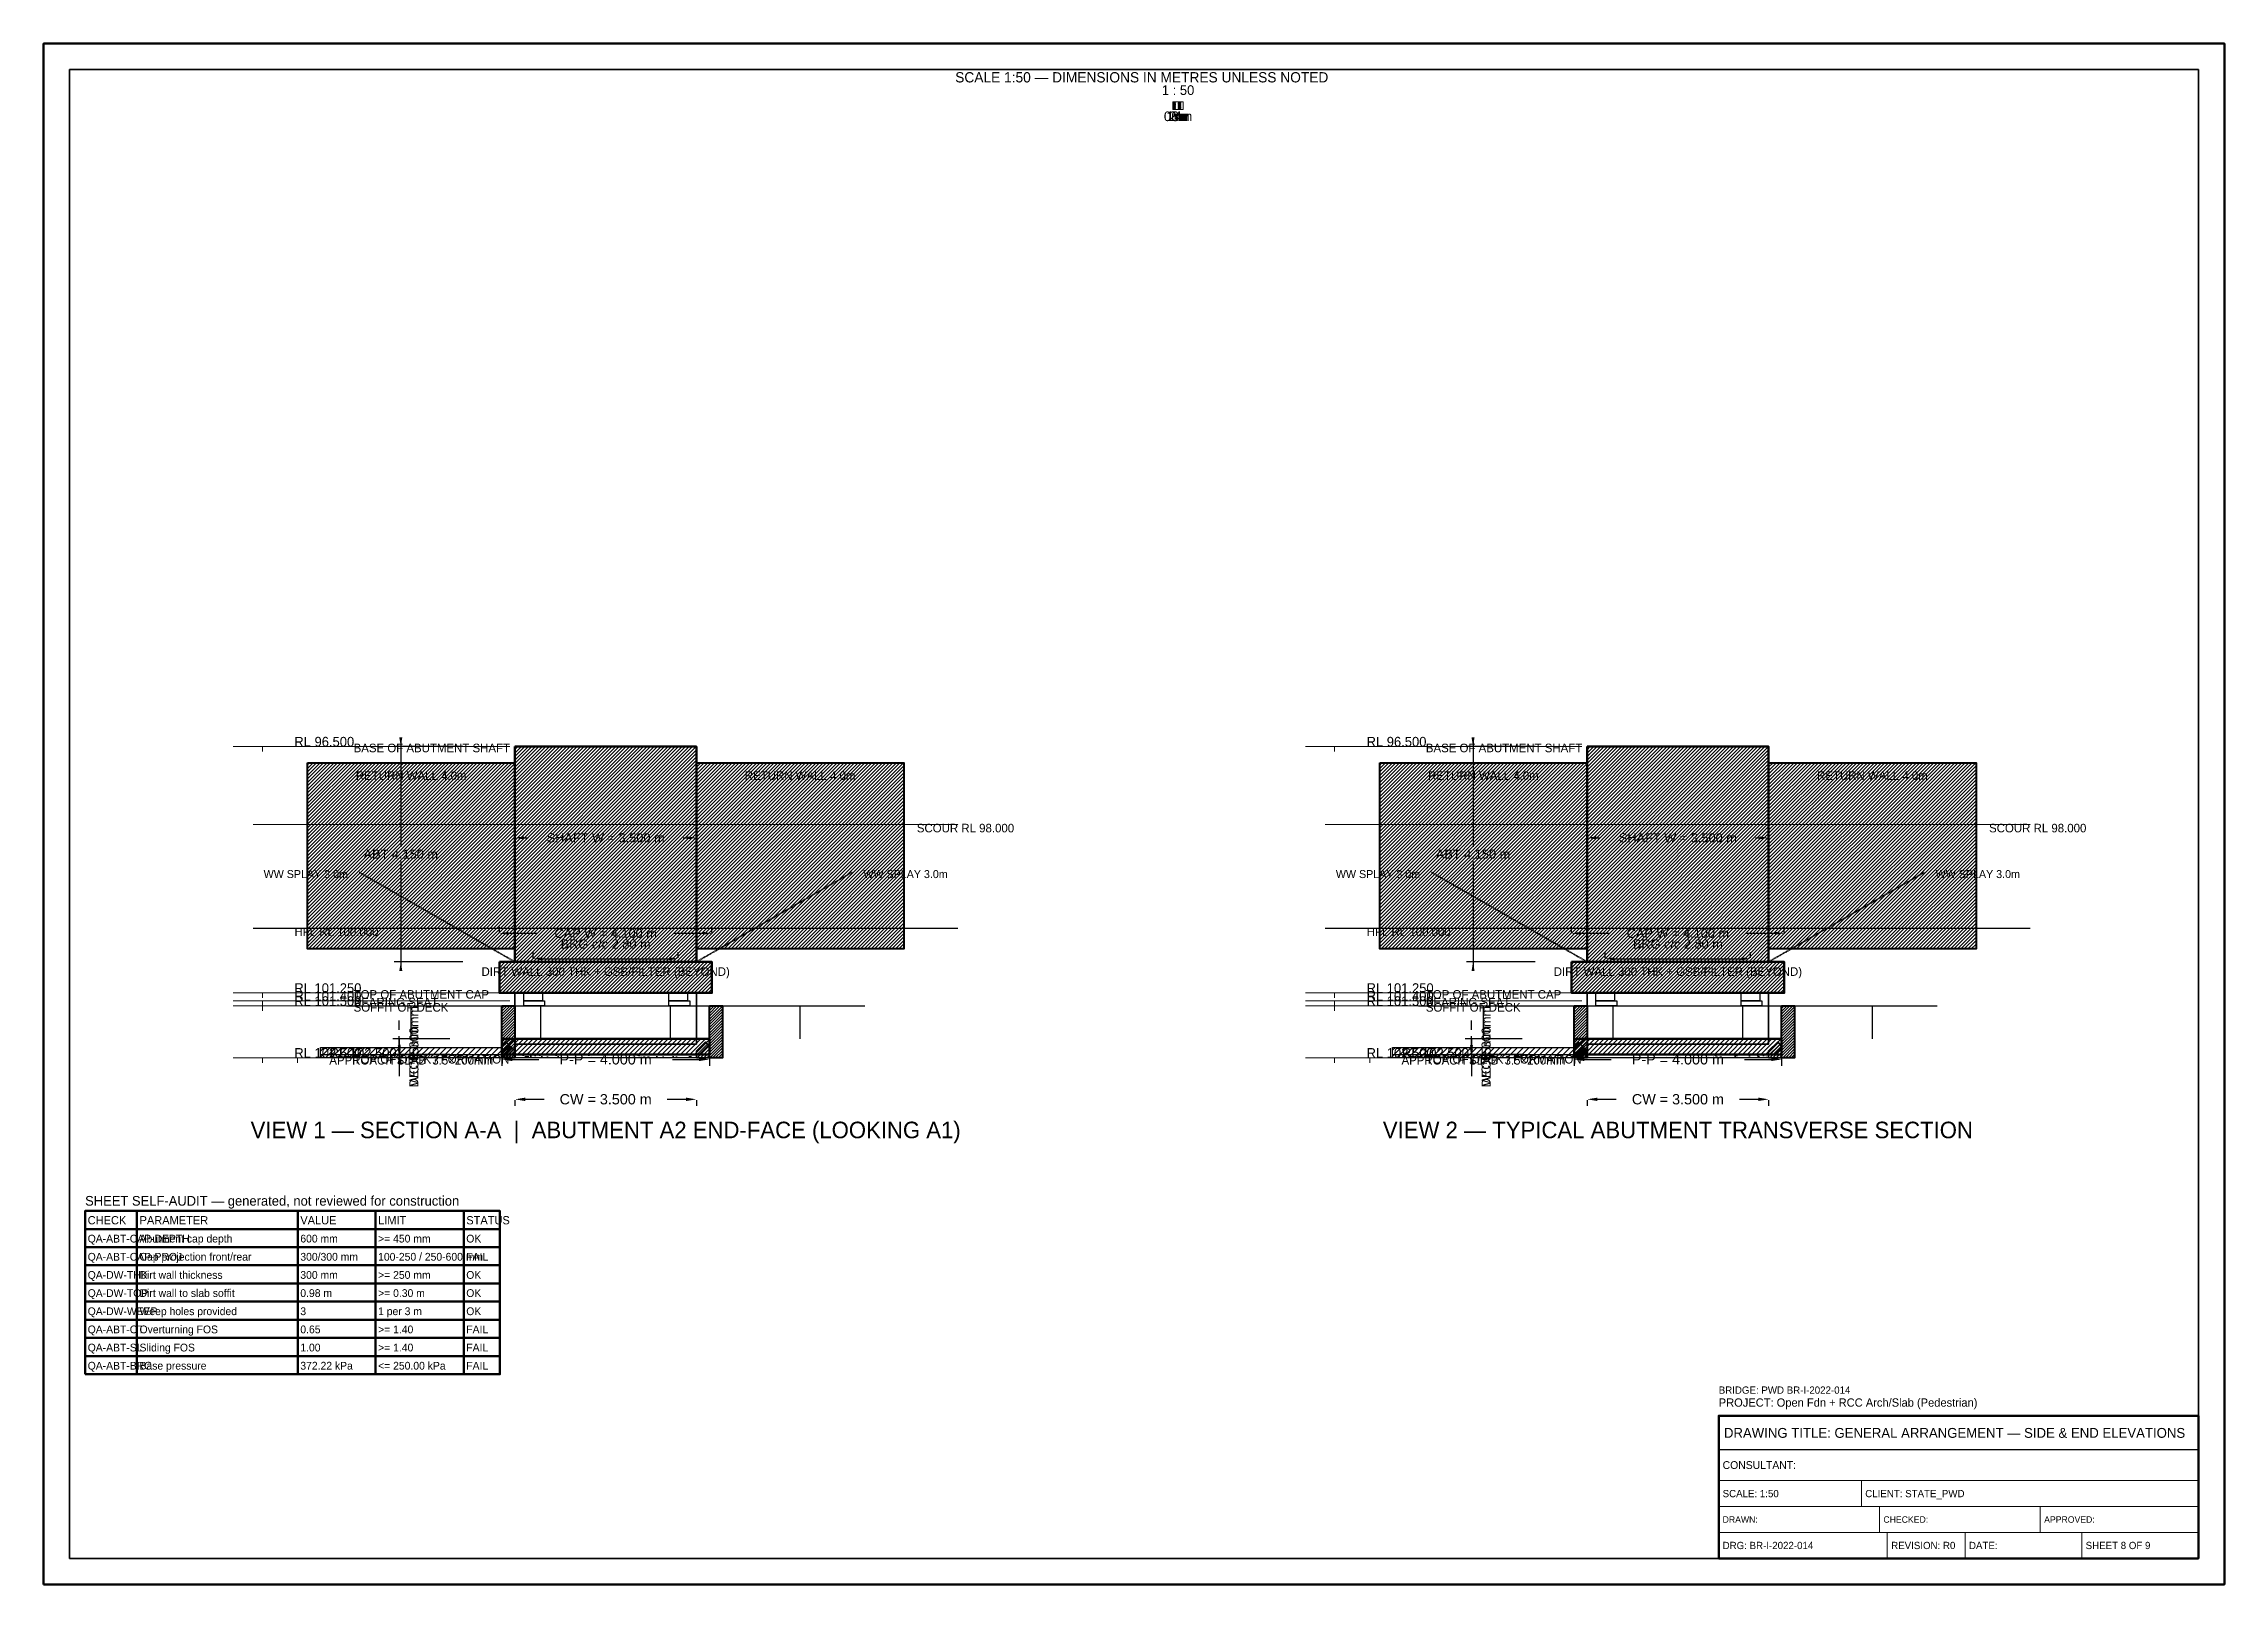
# Model space of a CAD drawing. Header units: metres. Extents: x 0 to 841, y 0 to 594.
import ezdxf
from ezdxf.enums import TextEntityAlignment as Align

# ---------------------------------------------------------------- set-up
doc = ezdxf.new("R2010")
doc.units = ezdxf.units.M
for name, pattern in [('DASHED', [0.5, 0.375, -0.125]), ('DASHED2', [0.25, 0.1875, -0.0625]), ('HIDDEN', [0.25, 0.1875, -0.0625])]:
    doc.linetypes.add(name, pattern=pattern)
for name, color, linetype, lineweight in [('BORDER-INNER', 7, 'Continuous', 35), ('BORDER-OUTER', 7, 'Continuous', 70), ('CIVIL-HFL', 5, 'DASHED', 25), ('CIVIL-ROAD', 7, 'Continuous', 25), ('CIVIL-SCOUR', 1, 'DASHED2', 18), ('DIM-LEVEL', 3, 'Continuous', 18), ('DIM-LINEAR', 3, 'Continuous', 18), ('STRUC-HATCHING', 8, 'Continuous', 18), ('STRUC-HIDDEN', 8, 'HIDDEN', 25), ('SUB-ABUT', 3, 'Continuous', 35), ('SUB-BEARING', 5, 'Continuous', 25), ('SUB-DIRT-WALL', 3, 'Continuous', 35), ('SUPER-DECK', 2, 'Continuous', 50), ('SUPER-KERB', 7, 'Continuous', 25), ('SUPER-PARAPET', 2, 'Continuous', 35), ('SUPER-WEARING', 8, 'Continuous', 25), ('SYM-SCALE', 7, 'Continuous', 13), ('TEXT-GENERAL', 7, 'Continuous', 18), ('TEXT-HEADER', 7, 'Continuous', 25), ('TEXT-LEVEL', 5, 'Continuous', 18), ('TEXT-SPEC', 7, 'Continuous', 13), ('TEXT-TITLE', 7, 'Continuous', 25), ('TITLEBLK-BOX', 7, 'Continuous', 50), ('TITLEBLK-TEXT', 7, 'Continuous', 18)]:
    doc.layers.add(name, color=color, linetype=linetype, lineweight=lineweight)
doc.styles.add('BRIDGE_STD', font='Arial.ttf')
doc.dimstyles.new('pmb100', dxfattribs={"dimtxt": 2.5, "dimasz": 0.9375, "dimexe": 2.5, "dimexo": 2.5, "dimtad": 0, "dimtih": 1, "dimdec": 0, "dimtxsty": 'BRIDGE_STD', "dimcen": 2.5, "dimazin": 3, "dimtfac": 1, "dimtmove": 0, "dimatfit": 3})

msp = doc.modelspace()

# ---------------------------------------------------------------- hatches: boundary and pattern name
at = {"layer": 'STRUC-HATCHING'}
h = msp.add_hatch(dxfattribs=at)
h.set_pattern_fill('ANSI31', scale=0.3)
h.paths.add_polyline_path([(181.75, 323), (251.75, 323), (251.75, 240), (181.75, 240)])
h = msp.add_hatch(dxfattribs=at)
h.set_pattern_fill('ANSI31', scale=0.3)
h.paths.add_polyline_path([(595.25, 323), (665.25, 323), (665.25, 240), (595.25, 240)])
h = msp.add_hatch(dxfattribs=at)
h.set_pattern_fill('ANSI31', scale=0.3)
h.paths.add_polyline_path([(101.75, 316.76), (181.75, 316.76), (181.75, 245), (101.75, 245)])
h = msp.add_hatch(dxfattribs=at)
h.set_pattern_fill('ANSI31', scale=0.3)
h.paths.add_polyline_path([(251.75, 316.76), (331.75, 316.76), (331.75, 245), (251.75, 245)])
h = msp.add_hatch(dxfattribs=at)
h.set_pattern_fill('ANSI31', scale=0.3)
h.paths.add_polyline_path([(515.25, 316.76), (595.25, 316.76), (595.25, 245), (515.25, 245)])
h = msp.add_hatch(dxfattribs=at)
h.set_pattern_fill('ANSI31', scale=0.3)
h.paths.add_polyline_path([(665.25, 316.76), (745.25, 316.76), (745.25, 245), (665.25, 245)])
h = msp.add_hatch(dxfattribs=at)
h.set_pattern_fill('ANSI31', scale=0.3)
h.paths.add_polyline_path([(175.75, 240), (257.75, 240), (257.75, 228), (175.75, 228)])
h = msp.add_hatch(dxfattribs=at)
h.set_pattern_fill('ANSI31', scale=0.3)
h.paths.add_polyline_path([(589.25, 240), (671.25, 240), (671.25, 228), (589.25, 228)])
h = msp.add_hatch(dxfattribs=at)
h.set_pattern_fill('ANSI31', scale=0.24)
h.paths.add_polyline_path([(176.75, 223), (181.75, 223), (181.75, 203), (176.75, 203)])
h = msp.add_hatch(dxfattribs=at)
h.set_pattern_fill('ANSI31', scale=0.24)
h.paths.add_polyline_path([(256.75, 223), (261.75, 223), (261.75, 203), (256.75, 203)])
h = msp.add_hatch(dxfattribs=at)
h.set_pattern_fill('ANSI31', scale=0.24)
h.paths.add_polyline_path([(590.25, 223), (595.25, 223), (595.25, 203), (590.25, 203)])
h = msp.add_hatch(dxfattribs=at)
h.set_pattern_fill('ANSI31', scale=0.24)
h.paths.add_polyline_path([(670.25, 223), (675.25, 223), (675.25, 203), (670.25, 203)])
h = msp.add_hatch(dxfattribs=at)
h.set_pattern_fill('ANSI31', scale=0.4)
h.paths.add_polyline_path([(176.75, 210.3), (256.75, 210.3), (256.75, 204.3), (176.75, 204.3)])
h = msp.add_hatch(dxfattribs=at)
h.set_pattern_fill('ANSI31', scale=0.4)
h.paths.add_polyline_path([(590.25, 210.3), (670.25, 210.3), (670.25, 204.3), (590.25, 204.3)])
h = msp.add_hatch(dxfattribs=at)
h.set_pattern_fill('ANSI31', scale=0.5)
h.paths.add_polyline_path([(106.75, 207), (176.75, 207), (176.75, 203), (106.75, 203)])
h = msp.add_hatch(dxfattribs=at)
h.set_pattern_fill('ANSI31', scale=0.28)
h.paths.add_polyline_path([(181.75, 203), (176.75, 203), (176.75, 207.4), (178.25, 209.16), (181.75, 205.64)])
h = msp.add_hatch(dxfattribs=at)
h.set_pattern_fill('ANSI31', scale=0.28)
h.paths.add_polyline_path([(251.75, 203), (256.75, 203), (256.75, 207.4), (255.25, 209.16), (251.75, 205.64)])
h = msp.add_hatch(dxfattribs=at)
h.set_pattern_fill('ANSI31', scale=0.5)
h.paths.add_polyline_path([(520.25, 207), (590.25, 207), (590.25, 203), (520.25, 203)])
h = msp.add_hatch(dxfattribs=at)
h.set_pattern_fill('ANSI31', scale=0.28)
h.paths.add_polyline_path([(595.25, 203), (590.25, 203), (590.25, 207.4), (591.75, 209.16), (595.25, 205.64)])
h = msp.add_hatch(dxfattribs=at)
h.set_pattern_fill('ANSI31', scale=0.28)
h.paths.add_polyline_path([(665.25, 203), (670.25, 203), (670.25, 207.4), (668.75, 209.16), (665.25, 205.64)])
at = {"layer": 'SUPER-WEARING'}
h = msp.add_hatch(dxfattribs=at)
h.set_pattern_fill('AR-SAND', scale=0.08)
h.paths.add_polyline_path([(106.75, 204.3), (176.75, 204.3), (176.75, 203), (106.75, 203)])
h = msp.add_hatch(dxfattribs=at)
h.set_pattern_fill('AR-SAND', scale=0.08)
h.paths.add_polyline_path([(181.75, 204.3), (251.75, 204.3), (251.75, 203), (181.75, 203)])
h = msp.add_hatch(dxfattribs=at)
h.set_pattern_fill('AR-SAND', scale=0.08)
h.paths.add_polyline_path([(520.25, 204.3), (590.25, 204.3), (590.25, 203), (520.25, 203)])
h = msp.add_hatch(dxfattribs=at)
h.set_pattern_fill('AR-SAND', scale=0.08)
h.paths.add_polyline_path([(595.25, 204.3), (665.25, 204.3), (665.25, 203), (595.25, 203)])
at = {"layer": 'SYM-SCALE'}
h = msp.add_hatch(dxfattribs=at)
h.set_pattern_fill('SOLID')
h.paths.add_polyline_path([(435.5, 568.6), (436.5, 568.6), (436.5, 571.59), (435.5, 571.59)])
h = msp.add_hatch(dxfattribs=at)
h.set_pattern_fill('SOLID')
h.paths.add_polyline_path([(437.5, 568.6), (438.5, 568.6), (438.5, 571.59), (437.5, 571.59)])

# ---------------------------------------------------------------- linework, layer by layer
at = {"layer": 'BORDER-INNER'}
msp.add_lwpolyline([(10, 10), (831, 10), (831, 584), (10, 584), (10, 10)], dxfattribs=at)
at = {"layer": 'BORDER-OUTER'}
msp.add_lwpolyline([(0, 0), (841, 0), (841, 594), (0, 594), (0, 0)], dxfattribs=at)
at = {"layer": 'CIVIL-HFL', "color": 5, "linetype": 'DASHED'}
for p, q in [((80.75, 253), (352.75, 253)), ((494.25, 253), (766.25, 253))]:
    msp.add_line(p, q, dxfattribs=at)
at = {"layer": 'CIVIL-ROAD', "lineweight": 25}
for points in [[(106.75, 207), (176.75, 207), (176.75, 203), (106.75, 203), (106.75, 207)], [(520.25, 207), (590.25, 207), (590.25, 203), (520.25, 203), (520.25, 207)]]:
    msp.add_lwpolyline(points, dxfattribs=at)
at = {"layer": 'CIVIL-SCOUR', "color": 1, "linetype": 'DASHED2'}
for p, q in [((80.75, 293), (352.75, 293)), ((494.25, 293), (766.25, 293))]:
    msp.add_line(p, q, dxfattribs=at)
at = {"layer": 'DIM-LEVEL'}
for p, q in [((73.13, 323), (95.57, 323)), ((84.35, 323), (84.35, 321.13)), ((486.63, 323), (509.07, 323)), ((497.85, 323), (497.85, 321.13)), ((73.13, 228), (95.57, 228)), ((84.35, 228), (84.35, 226.13)), ((486.63, 228), (509.07, 228)), ((497.85, 228), (497.85, 226.13)), ((73.13, 225), (95.57, 225)), ((73.13, 223), (95.57, 223)), ((84.35, 225), (84.35, 223.13)), ((84.35, 223), (84.35, 221.13)), ((486.63, 225), (509.07, 225)), ((486.63, 223), (509.07, 223)), ((497.85, 225), (497.85, 223.13)), ((497.85, 223), (497.85, 221.13)), ((73.13, 203), (95.57, 203)), ((84.35, 203), (84.35, 201.13)), ((86.73, 203), (109.17, 203)), ((97.95, 203), (97.95, 201.13)), ((486.63, 203), (509.07, 203)), ((497.85, 203), (497.85, 201.13)), ((500.23, 203), (522.67, 203)), ((511.45, 203), (511.45, 201.13))]:
    msp.add_line(p, q, dxfattribs=at)
at = {"layer": 'DIM-LEVEL', "color": 5}
for p, q in [((84.35, 323), (179.75, 323)), ((497.85, 323), (593.25, 323)), ((84.35, 228), (179.75, 228)), ((497.85, 228), (593.25, 228)), ((84.35, 225), (179.75, 225)), ((84.35, 223), (179.75, 223)), ((497.85, 225), (593.25, 225)), ((497.85, 223), (593.25, 223)), ((84.35, 203), (179.75, 203)), ((497.85, 203), (593.25, 203))]:
    msp.add_line(p, q, dxfattribs=at)
at = {"layer": 'STRUC-HIDDEN', "color": 8, "linetype": 'HIDDEN'}
for p, q in [((116.75, 223), (316.75, 223)), ((141.75, 210.3), (141.75, 223)), ((191.75, 210.3), (191.75, 223)), ((241.75, 210.3), (241.75, 223)), ((291.75, 210.3), (291.75, 223)), ((530.25, 223), (730.25, 223)), ((555.25, 210.3), (555.25, 223)), ((605.25, 210.3), (605.25, 223)), ((655.25, 210.3), (655.25, 223)), ((705.25, 210.3), (705.25, 223))]:
    msp.add_line(p, q, dxfattribs=at)
at = {"layer": 'SUB-ABUT', "color": 3, "linetype": 'DASHED'}
for p, q in [((181.75, 240), (121.75, 274.5)), ((251.75, 240), (311.75, 274.5)), ((595.25, 240), (535.25, 274.5)), ((665.25, 240), (725.25, 274.5))]:
    msp.add_line(p, q, dxfattribs=at)
at = {"layer": 'SUB-ABUT', "lineweight": 50}
for points in [[(181.75, 323), (251.75, 323), (251.75, 240), (181.75, 240), (181.75, 323)], [(595.25, 323), (665.25, 323), (665.25, 240), (595.25, 240), (595.25, 323)], [(175.75, 240), (257.75, 240), (257.75, 228), (175.75, 228), (175.75, 240)], [(589.25, 240), (671.25, 240), (671.25, 228), (589.25, 228), (589.25, 240)]]:
    msp.add_lwpolyline(points, dxfattribs=at)
at = {"layer": 'SUB-ABUT', "lineweight": 40}
for points in [[(101.75, 316.76), (181.75, 316.76), (181.75, 245), (101.75, 245), (101.75, 316.76)], [(251.75, 316.76), (331.75, 316.76), (331.75, 245), (251.75, 245), (251.75, 316.76)], [(515.25, 316.76), (595.25, 316.76), (595.25, 245), (515.25, 245), (515.25, 316.76)], [(665.25, 316.76), (745.25, 316.76), (745.25, 245), (665.25, 245), (665.25, 316.76)]]:
    msp.add_lwpolyline(points, dxfattribs=at)
at = {"layer": 'SUB-ABUT', "lineweight": 30}
for points in [[(185.15, 228), (192.35, 228), (192.35, 225), (185.15, 225), (185.15, 228)], [(241.15, 228), (248.35, 228), (248.35, 225), (241.15, 225), (241.15, 228)], [(598.65, 228), (605.85, 228), (605.85, 225), (598.65, 225), (598.65, 228)], [(654.65, 228), (661.85, 228), (661.85, 225), (654.65, 225), (654.65, 228)]]:
    msp.add_lwpolyline(points, dxfattribs=at)
at = {"layer": 'SUB-BEARING', "lineweight": 30}
for points in [[(185.15, 225), (193.15, 225), (193.15, 223), (185.15, 223), (185.15, 225)], [(241.15, 225), (249.15, 225), (249.15, 223), (241.15, 223), (241.15, 225)], [(598.65, 225), (606.65, 225), (606.65, 223), (598.65, 223), (598.65, 225)], [(654.65, 225), (662.65, 225), (662.65, 223), (654.65, 223), (654.65, 225)]]:
    msp.add_lwpolyline(points, dxfattribs=at)
at = {"layer": 'SUB-DIRT-WALL', "lineweight": 35}
for points in [[(181.75, 208.3), (251.75, 208.3), (251.75, 228), (181.75, 228), (181.75, 208.3)], [(595.25, 208.3), (665.25, 208.3), (665.25, 228), (595.25, 228), (595.25, 208.3)]]:
    msp.add_lwpolyline(points, dxfattribs=at)
at = {"layer": 'SUPER-DECK', "lineweight": 50}
for points in [[(176.75, 210.3), (256.75, 210.3), (256.75, 204.3), (176.75, 204.3), (176.75, 210.3)], [(590.25, 210.3), (670.25, 210.3), (670.25, 204.3), (590.25, 204.3), (590.25, 210.3)]]:
    msp.add_lwpolyline(points, dxfattribs=at)
at = {"layer": 'SUPER-KERB', "lineweight": 35}
for points in [[(181.75, 203), (176.75, 203), (176.75, 207.4), (178.25, 209.16), (181.75, 205.64), (181.75, 203)], [(251.75, 203), (256.75, 203), (256.75, 207.4), (255.25, 209.16), (251.75, 205.64), (251.75, 203)], [(595.25, 203), (590.25, 203), (590.25, 207.4), (591.75, 209.16), (595.25, 205.64), (595.25, 203)], [(665.25, 203), (670.25, 203), (670.25, 207.4), (668.75, 209.16), (665.25, 205.64), (665.25, 203)]]:
    msp.add_lwpolyline(points, dxfattribs=at)
at = {"layer": 'SUPER-PARAPET', "lineweight": 40}
for points in [[(176.75, 223), (181.75, 223), (181.75, 203), (176.75, 203), (176.75, 223)], [(256.75, 223), (261.75, 223), (261.75, 203), (256.75, 203), (256.75, 223)], [(590.25, 223), (595.25, 223), (595.25, 203), (590.25, 203), (590.25, 223)], [(670.25, 223), (675.25, 223), (675.25, 203), (670.25, 203), (670.25, 223)]]:
    msp.add_lwpolyline(points, dxfattribs=at)
at = {"layer": 'SUPER-WEARING'}
for points in [[(106.75, 204.3), (176.75, 204.3), (176.75, 203), (106.75, 203), (106.75, 204.3)], [(181.75, 204.3), (251.75, 204.3), (251.75, 203), (181.75, 203), (181.75, 204.3)], [(520.25, 204.3), (590.25, 204.3), (590.25, 203), (520.25, 203), (520.25, 204.3)], [(595.25, 204.3), (665.25, 204.3), (665.25, 203), (595.25, 203), (595.25, 204.3)]]:
    msp.add_lwpolyline(points, dxfattribs=at)
at = {"layer": 'SYM-SCALE'}
msp.add_lwpolyline([(435.5, 568.6), (439.5, 568.6), (439.5, 571.59), (435.5, 571.59), (435.5, 568.6)], dxfattribs=at)
at = {"layer": 'TITLEBLK-BOX'}
for points in [[(16, 137), (36, 137), (36, 144), (16, 144), (16, 137)], [(36, 137), (98, 137), (98, 144), (36, 144), (36, 137)], [(98, 137), (128, 137), (128, 144), (98, 144), (98, 137)], [(128, 137), (162, 137), (162, 144), (128, 144), (128, 137)], [(162, 137), (176, 137), (176, 144), (162, 144), (162, 137)], [(16, 130), (36, 130), (36, 137), (16, 137), (16, 130)], [(36, 130), (98, 130), (98, 137), (36, 137), (36, 130)], [(98, 130), (128, 130), (128, 137), (98, 137), (98, 130)], [(128, 130), (162, 130), (162, 137), (128, 137), (128, 130)], [(162, 130), (176, 130), (176, 137), (162, 137), (162, 130)], [(16, 123), (36, 123), (36, 130), (16, 130), (16, 123)], [(36, 123), (98, 123), (98, 130), (36, 130), (36, 123)], [(98, 123), (128, 123), (128, 130), (98, 130), (98, 123)], [(128, 123), (162, 123), (162, 130), (128, 130), (128, 123)], [(162, 123), (176, 123), (176, 130), (162, 130), (162, 123)], [(16, 116), (36, 116), (36, 123), (16, 123), (16, 116)], [(36, 116), (98, 116), (98, 123), (36, 123), (36, 116)], [(98, 116), (128, 116), (128, 123), (98, 123), (98, 116)], [(128, 116), (162, 116), (162, 123), (128, 123), (128, 116)], [(162, 116), (176, 116), (176, 123), (162, 123), (162, 116)], [(16, 109), (36, 109), (36, 116), (16, 116), (16, 109)], [(36, 109), (98, 109), (98, 116), (36, 116), (36, 109)], [(98, 109), (128, 109), (128, 116), (98, 116), (98, 109)], [(128, 109), (162, 109), (162, 116), (128, 116), (128, 109)], [(162, 109), (176, 109), (176, 116), (162, 116), (162, 109)], [(16, 102), (36, 102), (36, 109), (16, 109), (16, 102)], [(16, 95), (36, 95), (36, 102), (16, 102), (16, 95)], [(36, 102), (98, 102), (98, 109), (36, 109), (36, 102)], [(36, 95), (98, 95), (98, 102), (36, 102), (36, 95)], [(98, 102), (128, 102), (128, 109), (98, 109), (98, 102)], [(98, 95), (128, 95), (128, 102), (98, 102), (98, 95)], [(128, 102), (162, 102), (162, 109), (128, 109), (128, 102)], [(128, 95), (162, 95), (162, 102), (128, 102), (128, 95)], [(162, 102), (176, 102), (176, 109), (162, 109), (162, 102)], [(162, 95), (176, 95), (176, 102), (162, 102), (162, 95)], [(16, 88), (36, 88), (36, 95), (16, 95), (16, 88)], [(36, 88), (98, 88), (98, 95), (36, 95), (36, 88)], [(98, 88), (128, 88), (128, 95), (98, 95), (98, 88)], [(128, 88), (162, 88), (162, 95), (128, 95), (128, 88)], [(162, 88), (176, 88), (176, 95), (162, 95), (162, 88)], [(16, 81), (36, 81), (36, 88), (16, 88), (16, 81)], [(36, 81), (98, 81), (98, 88), (36, 88), (36, 81)], [(98, 81), (128, 81), (128, 88), (98, 88), (98, 81)], [(128, 81), (162, 81), (162, 88), (128, 88), (128, 81)], [(162, 81), (176, 81), (176, 88), (162, 88), (162, 81)]]:
    msp.add_lwpolyline(points, dxfattribs=at)
at = {"layer": 'TITLEBLK-BOX', "lineweight": 50}
msp.add_lwpolyline([(646, 10), (831, 10), (831, 65), (646, 65), (646, 10)], dxfattribs=at)
at = {"layer": 'TITLEBLK-BOX', "lineweight": 30}
msp.add_lwpolyline([(646, 52), (831, 52), (831, 65), (646, 65), (646, 52)], dxfattribs=at)
at = {"layer": 'TITLEBLK-BOX', "lineweight": 18}
for points in [[(646, 40), (831, 40), (831, 52), (646, 52), (646, 40)], [(646, 30), (701, 30), (701, 40), (646, 40), (646, 30)], [(701, 30), (831, 30), (831, 40), (701, 40), (701, 30)], [(646, 20), (708, 20), (708, 30), (646, 30), (646, 20)], [(708, 20), (770, 20), (770, 30), (708, 30), (708, 20)], [(770, 20), (831, 20), (831, 30), (770, 30), (770, 20)], [(646, 10), (711, 10), (711, 20), (646, 20), (646, 10)], [(711, 10), (741, 10), (741, 20), (711, 20), (711, 10)], [(741, 10), (786, 10), (786, 20), (741, 20), (741, 10)], [(786, 10), (831, 10), (831, 20), (786, 20), (786, 10)]]:
    msp.add_lwpolyline(points, dxfattribs=at)

# ---------------------------------------------------------------- texts
at = {"layer": 'CIVIL-HFL', "color": 5}
for p in [(96.75, 249.92), (510.25, 249.92)]:
    msp.add_text('HFL RL 100.000', height=3.3, dxfattribs=at).set_placement(p)
at = {"layer": 'CIVIL-SCOUR', "color": 1}
for p in [(336.75, 289.92), (750.25, 289.92)]:
    msp.add_text('SCOUR RL 98.000', height=3.3, dxfattribs=at).set_placement(p)
at = {"layer": 'TEXT-GENERAL'}
for s, height, p in [('1 : 50', 3.74, (437.5, 574.21)), ('0m', 3.74, (435.5, 564.11)), ('1m', 3.74, (436.5, 564.11)), ('2m', 3.74, (437.5, 564.11)), ('3m', 3.74, (438.5, 564.11)), ('4m', 3.74, (439.5, 564.11)), ('APPROACH SLAB  3.5×200mm', 3.3, (141.75, 200.4)), ('APPROACH SLAB  3.5×200mm', 3.3, (555.25, 200.4))]:
    msp.add_text(s, height=height, dxfattribs=at).set_placement(p, align=Align.CENTER)
at = {"layer": 'TEXT-GENERAL', "color": 3}
for p in [(141.75, 310.16), (291.75, 310.16), (555.25, 310.16), (705.25, 310.16)]:
    msp.add_text('RETURN WALL 4.0m', height=3.3, dxfattribs=at).set_placement(p, align=Align.CENTER)
at = {"layer": 'TEXT-HEADER'}
for s, p in [('VIEW 1 — SECTION A-A  |  ABUTMENT A2 END-FACE (LOOKING A1)', (216.75, 172)), ('VIEW 2 — TYPICAL ABUTMENT TRANSVERSE SECTION', (630.25, 172))]:
    msp.add_text(s, height=6.38, dxfattribs=at).set_placement(p, align=Align.CENTER)
for s, height, p in [('SHEET SELF-AUDIT — generated, not reviewed for construction', 3.74, (16, 146)), ('CHECK', 3.179, (17, 138.8)), ('PARAMETER', 3.179, (37, 138.8)), ('VALUE', 3.179, (99, 138.8)), ('LIMIT', 3.179, (129, 138.8)), ('STATUS', 3.179, (163, 138.8))]:
    msp.add_text(s, height=height, dxfattribs=at).set_placement(p)
at = {"layer": 'TEXT-LEVEL'}
for s, height, p in [('RL 96.500', 3.74, (96.69, 323)), ('BASE OF ABUTMENT SHAFT', 3.3, (119.55, 320.8)), ('RL 96.500', 3.74, (510.19, 323)), ('BASE OF ABUTMENT SHAFT', 3.3, (533.05, 320.8)), ('RL 101.250', 3.74, (96.69, 228)), ('RL 101.400', 3.74, (96.69, 225)), ('TOP OF ABUTMENT CAP', 3.3, (119.55, 225.8)), ('RL 101.250', 3.74, (510.19, 228)), ('RL 101.400', 3.74, (510.19, 225)), ('TOP OF ABUTMENT CAP', 3.3, (533.05, 225.8)), ('RL 101.500', 3.74, (96.69, 223)), ('SOFFIT OF DECK', 3.3, (119.55, 220.8)), ('BEARING SEAT', 3.3, (119.55, 222.8)), ('RL 101.500', 3.74, (510.19, 223)), ('SOFFIT OF DECK', 3.3, (533.05, 220.8)), ('BEARING SEAT', 3.3, (533.05, 222.8)), ('RL 102.500', 3.74, (96.69, 203)), ('RL 102.500', 3.74, (110.29, 203)), ('TOP OF DECK / FORMATION', 3.3, (119.55, 200.8)), ('RL 102.500', 3.74, (510.19, 203)), ('RL 102.500', 3.74, (523.79, 203)), ('TOP OF DECK / FORMATION', 3.3, (533.05, 200.8))]:
    msp.add_text(s, height=height, dxfattribs=at).set_placement(p)
at = {"layer": 'TEXT-SPEC', "color": 8}
msp.add_text('SCALE 1:50 — DIMENSIONS IN METRES UNLESS NOTED', height=3.96, dxfattribs=at).set_placement((423.5, 579.04), align=Align.CENTER)
at = {"layer": 'TEXT-SPEC', "color": 3}
for p in [(117.35, 272.3), (530.85, 272.3)]:
    msp.add_text('WW SPLAY 3.0m', height=3.08, dxfattribs=at).set_placement(p, align=Align.RIGHT)
for s, height, p in [('WW SPLAY 3.0m', 3.08, (316.15, 272.3)), ('WW SPLAY 3.0m', 3.08, (729.65, 272.3)), ('QA-ABT-CAP-DEPTH', 2.992, (17, 131.8)), ('Abutment cap depth', 2.992, (37, 131.8)), ('600 mm', 2.992, (99, 131.8)), ('>= 450 mm', 2.992, (129, 131.8)), ('OK', 2.992, (163, 131.8)), ('QA-DW-THK', 2.992, (17, 117.8)), ('Dirt wall thickness', 2.992, (37, 117.8)), ('300 mm', 2.992, (99, 117.8)), ('>= 250 mm', 2.992, (129, 117.8)), ('OK', 2.992, (163, 117.8)), ('QA-DW-TOP', 2.992, (17, 110.8)), ('Dirt wall to slab soffit', 2.992, (37, 110.8)), ('0.98 m', 2.992, (99, 110.8)), ('>= 0.30 m', 2.992, (129, 110.8)), ('OK', 2.992, (163, 110.8)), ('QA-DW-WEEP', 2.992, (17, 103.8)), ('Weep holes provided', 2.992, (37, 103.8)), ('3', 2.99, (99, 103.8)), ('1 per 3 m', 2.992, (129, 103.8)), ('OK', 2.992, (163, 103.8))]:
    msp.add_text(s, height=height, dxfattribs=at).set_placement(p)
for p in [(216.75, 234.6), (630.25, 234.6)]:
    msp.add_text('DIRT WALL 300 THK + GSB/FILTER (BEYOND)', height=3.3, dxfattribs=at).set_placement(p, align=Align.CENTER)
at = {"layer": 'TEXT-SPEC', "color": 1}
for s, p in [('QA-ABT-CAP-PROJ', (17, 124.8)), ('Cap projection front/rear', (37, 124.8)), ('300/300 mm', (99, 124.8)), ('100-250 / 250-600 mm', (129, 124.8)), ('FAIL', (163, 124.8)), ('QA-ABT-OT', (17, 96.8)), ('QA-ABT-SL', (17, 89.8)), ('Sliding FOS', (37, 89.8)), ('Overturning FOS', (37, 96.8)), ('0.65', (99, 96.8)), ('1.00', (99, 89.8)), ('>= 1.40', (129, 96.8)), ('>= 1.40', (129, 89.8)), ('FAIL', (163, 96.8)), ('FAIL', (163, 89.8)), ('QA-ABT-BRG', (17, 82.8)), ('Base pressure', (37, 82.8)), ('372.22 kPa', (99, 82.8)), ('<= 250.00 kPa', (129, 82.8)), ('FAIL', (163, 82.8))]:
    msp.add_text(s, height=2.992, dxfattribs=at).set_placement(p)
at = {"layer": 'TEXT-TITLE'}
for s, height, p in [('PROJECT: Open Fdn + RCC Arch/Slab (Pedestrian)', 3.2, (646, 68.5)), ('DRAWING TITLE: GENERAL ARRANGEMENT — SIDE & END ELEVATIONS', 3.8, (648, 56.5))]:
    msp.add_text(s, height=height, dxfattribs=at).set_placement(p)
at = {"layer": 'TITLEBLK-TEXT'}
for s, height, p in [('BRIDGE: PWD BR-I-2022-014', 2.8, (646, 73.5)), ('CONSULTANT: ', 3, (647.5, 44.5)), ('SCALE: 1:50', 2.8, (647.5, 33.6)), ('CLIENT: STATE_PWD', 2.8, (702.5, 33.6)), ('DRAWN: ', 2.5, (647.5, 23.75)), ('CHECKED: ', 2.5, (709.5, 23.75)), ('APPROVED: ', 2.5, (771.5, 23.75)), ('DRG: BR-I-2022-014', 2.8, (647.5, 13.6)), ('REVISION: R0', 2.8, (712.5, 13.6)), ('DATE: ', 2.8, (742.5, 13.6)), ('SHEET 8 OF 9', 2.8, (787.5, 13.6))]:
    msp.add_text(s, height=height, dxfattribs=at).set_placement(p)

# ---------------------------------------------------------------- dimensions: what is measured, and where the dimension line sits
at = {"layer": 'DIM-LINEAR'}
for base, p1, p2, text in [((137.75, 323), (164.15, 323), (164.15, 240), 'ABT 4.150 m'), ((551.25, 323), (577.65, 323), (577.65, 240), 'ABT 4.150 m'), ((137.15, 210.3), (159.15, 210.3), (159.15, 204.3), 'DECK 300mm'), ((550.65, 210.3), (572.65, 210.3), (572.65, 204.3), 'DECK 300mm'), ((137.15, 204.3), (159.15, 204.3), (159.15, 203), 'WC 65mm'), ((550.65, 204.3), (572.65, 204.3), (572.65, 203), 'WC 65mm')]:
    msp.add_linear_dim(base=base, p1=p1, p2=p2, angle=90, text=text, dimstyle='pmb100', override={"dimtxt": 3.52, "dimasz": 3.52, "dimgap": 1.408, "dimclrt": 3}, dxfattribs=at).render()
for base, p1, p2, text, override in [((181.75, 287.8), (181.75, 314.2), (251.75, 314.2), 'SHAFT W = 3.500 m', {"dimtxt": 3.52, "dimasz": 3.52, "dimgap": 1.408, "dimclrt": 3}), ((595.25, 287.8), (595.25, 314.2), (665.25, 314.2), 'SHAFT W = 3.500 m', {"dimtxt": 3.52, "dimasz": 3.52, "dimgap": 1.408, "dimclrt": 3}), ((175.75, 251), (175.75, 248.8), (257.75, 248.8), 'CAP W = 4.100 m', {"dimtxt": 3.52, "dimasz": 3.52, "dimgap": 1.408, "dimclrt": 3}), ((589.25, 251), (589.25, 248.8), (671.25, 248.8), 'CAP W = 4.100 m', {"dimtxt": 3.52, "dimasz": 3.52, "dimgap": 1.408, "dimclrt": 3}), ((188.75, 241.2), (188.75, 239), (244.75, 239), 'BRG c/c 2.80 m', {"dimtxt": 3.52, "dimasz": 3.52, "dimgap": 1.408, "dimclrt": 3}), ((602.25, 241.2), (602.25, 239), (658.25, 239), 'BRG c/c 2.80 m', {"dimtxt": 3.52, "dimasz": 3.52, "dimgap": 1.408, "dimclrt": 3}), ((176.75, 202.4), (176.75, 206.8), (256.75, 206.8), 'P-P = 4.000 m', {"dimtxt": 3.96, "dimasz": 3.96, "dimgap": 1.584, "dimclrt": 3}), ((590.25, 202.4), (590.25, 206.8), (670.25, 206.8), 'P-P = 4.000 m', {"dimtxt": 3.96, "dimasz": 3.96, "dimgap": 1.584, "dimclrt": 3}), ((181.75, 187), (181.75, 189.2), (251.75, 189.2), 'CW = 3.500 m', {"dimtxt": 3.96, "dimasz": 3.96, "dimgap": 1.584, "dimclrt": 3}), ((595.25, 187), (595.25, 189.2), (665.25, 189.2), 'CW = 3.500 m', {"dimtxt": 3.96, "dimasz": 3.96, "dimgap": 1.584, "dimclrt": 3})]:
    msp.add_linear_dim(base=base, p1=p1, p2=p2, text=text, dimstyle='pmb100', override=override, dxfattribs=at).render()

doc.saveas('drawing.dxf')
